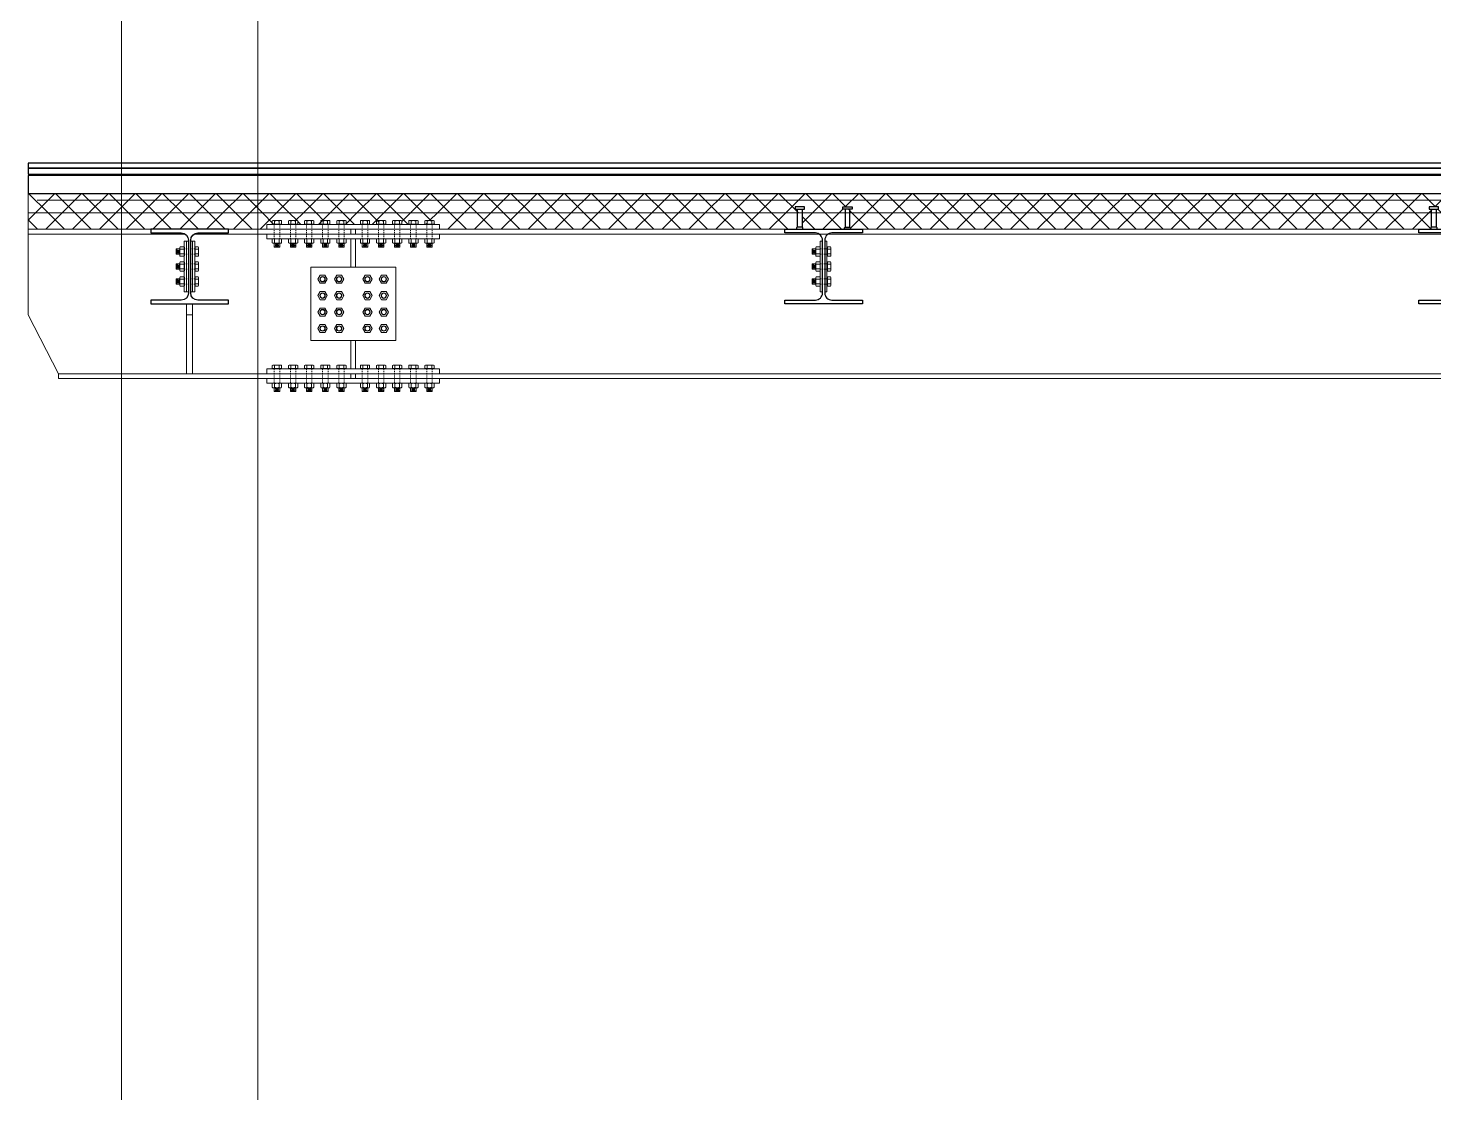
# Model space of a CAD drawing. Header units: millimetres. Extents: x -6949 to 305728, y -55091 to 76684.
# Drawn here: x 190584 to 195295, y 67649 to 71217 of the extents above; entities that cross this region are included whole.
import ezdxf

# ---------------------------------------------------------------- set-up
doc = ezdxf.new("R2010")
doc.units = ezdxf.units.MM
doc.linetypes.add('Tratto', pattern=[6.35, 3.175, -3.175])
for name, color, linetype, lineweight in [('armatura', 1, 'Continuous', 15), ('bulloni', 5, 'Continuous', 18), ('piastra', 30, 'Continuous', 18), ('S-BEAM', 5, 'Continuous', 18), ('S-COLS', 7, 'Continuous', 18), ('SEZIONI acciaio - Steel sections', 220, 'Continuous', 25), ('solaio2', 7, 'Continuous', 9)]:
    doc.layers.add(name, color=color, linetype=linetype, lineweight=lineweight)
doc.layers.add('PIOLO', color=4, linetype='Continuous')
pattern_1 = [(45, (142270.63, 102454.58), (-44.90128, 44.90128), []), (135, (142270.63, 102454.58), (-44.90128, -44.90128), [])]

# ---------------------------------------------------------------- blocks, each defined once
blk = doc.blocks.new('*U462')
at = {"layer": 'bulloni'}
blk.add_lwpolyline([(-15.6, 0), (-7.8, -13.5), (7.8, -13.5), (15.6, 0), (7.8, 13.5), (-7.8, 13.5)], close=True, dxfattribs=at)
for radius in [9, 7.88]:
    blk.add_circle((0, 0), radius, dxfattribs=at)
blk = doc.blocks.new('*U463')
at = {"color": 0, "linetype": 'ByBlock', "lineweight": -2, "transparency": 16777216}
for p in [(0, 0), (55, 0), (0, -55), (55, -55), (0, -110), (55, -110), (0, -165), (55, -165)]:
    blk.add_blockref('*U462', p, dxfattribs=at)
blk = doc.blocks.new('*U464')
at = {"layer": 'bulloni'}
blk.add_lwpolyline([(-15.6, 0), (-7.8, -13.5), (7.8, -13.5), (15.6, 0), (7.8, 13.5), (-7.8, 13.5)], close=True, dxfattribs=at)
for radius in [9, 7.88]:
    blk.add_circle((0, 0), radius, dxfattribs=at)
blk = doc.blocks.new('*U465')
at = {"color": 0, "linetype": 'ByBlock', "lineweight": -2, "transparency": 16777216}
for p in [(0, 0), (55, 0), (0, -55), (55, -55), (0, -110), (55, -110), (0, -165), (55, -165)]:
    blk.add_blockref('*U464', p, dxfattribs=at)
blk = doc.blocks.new('*U466')
at = {"layer": 'bulloni'}
for p, q in [((-13.7, 44.3), (-15.6, 43.1)), ((-15.6, 43.1), (-15.6, 32.8)), ((15.6, 32.8), (-15.6, 32.8)), ((13.7, 44.3), (-13.7, 44.3)), ((-12.5, 32.8), (-12.5, 32.3)), ((12.5, 32.3), (-12.5, 32.3)), ((-7.8, 32.8), (-7.8, 43.1)), ((7.8, 43.1), (7.8, 32.8)), ((12.5, 32.8), (12.5, 32.3)), ((13.7, 44.3), (15.6, 43.1)), ((15.6, 43.1), (15.6, 32.8)), ((-13.7, -16.7), (-15.6, -17.9)), ((-15.6, -17.9), (-15.6, -30.4)), ((-13.7, -31.7), (-15.6, -30.4)), ((13.7, -16.7), (-13.7, -16.7)), ((13.7, -31.7), (-13.7, -31.7)), ((-9, -43.3), (-9, -31.7)), ((-8, -44.3), (-9, -43.3)), ((9, -43.3), (-9, -43.3)), ((8, -44.3), (-8, -44.3)), ((-7.8, -30.4), (-7.8, -17.9)), ((-6.5, -34.4), (6.5, -33.7)), ((-6.5, -39.4), (6.5, -38.7)), ((-5, -36.8), (5, -36.3)), ((-5, -41.8), (5, -41.3)), ((7.8, -17.9), (7.8, -30.4)), ((9, -43.3), (8, -44.3)), ((9, -43.3), (9, -31.7)), ((13.7, -16.7), (15.6, -17.9)), ((13.7, -31.7), (15.6, -30.4)), ((15.6, -17.9), (15.6, -30.4))]:
    blk.add_line(p, q, dxfattribs=at)
at = {"layer": 'bulloni', "linetype": 'Tratto'}
for points in [[(-9, -16.7), (-9, 31.3)], [(9, -16.7), (9, 31.3)]]:
    blk.add_lwpolyline(points, dxfattribs=at)
at = {"layer": 'bulloni'}
for centre, radius, start, end in [((-11.7, 37.6), 6.67, 54.2621, 125.7379), ((-10, 31.3), 1, 0, 90), ((0, 19.5), 24.8, 71.6858, 108.3142), ((11.7, 37.6), 6.67, 54.2621, 125.7379), ((10, 31.3), 1, 90, 180), ((-11.7, -23.4), 6.67, 54.2621, 125.7379), ((-11.7, -25), 6.67, 234.2621, 305.7379), ((0, -41.5), 24.8, 71.6858, 108.3142), ((0, -6.9), 24.8, 251.6858, 288.3142), ((11.7, -23.4), 6.67, 54.2621, 125.7379), ((11.7, -25), 6.67, 234.2621, 305.7379)]:
    blk.add_arc(centre, radius, start, end, dxfattribs=at)
blk = doc.blocks.new('*U467')
at = {"color": 0, "linetype": 'ByBlock', "lineweight": -2, "transparency": 16777216}
for p in [(0, 0), (54, 0), (108, 0), (162, 0), (216, 0)]:
    blk.add_blockref('*U466', p, dxfattribs=at)
blk = doc.blocks.new('*U468')
at = {"layer": 'bulloni'}
for p, q in [((-13.7, 44.3), (-15.6, 43.1)), ((-15.6, 43.1), (-15.6, 32.8)), ((15.6, 32.8), (-15.6, 32.8)), ((13.7, 44.3), (-13.7, 44.3)), ((-12.5, 32.8), (-12.5, 32.3)), ((12.5, 32.3), (-12.5, 32.3)), ((-7.8, 32.8), (-7.8, 43.1)), ((7.8, 43.1), (7.8, 32.8)), ((12.5, 32.8), (12.5, 32.3)), ((13.7, 44.3), (15.6, 43.1)), ((15.6, 43.1), (15.6, 32.8)), ((-13.7, -16.7), (-15.6, -17.9)), ((-15.6, -17.9), (-15.6, -30.4)), ((-13.7, -31.7), (-15.6, -30.4)), ((13.7, -16.7), (-13.7, -16.7)), ((13.7, -31.7), (-13.7, -31.7)), ((-9, -43.3), (-9, -31.7)), ((-8, -44.3), (-9, -43.3)), ((9, -43.3), (-9, -43.3)), ((8, -44.3), (-8, -44.3)), ((-7.8, -30.4), (-7.8, -17.9)), ((-6.5, -34.4), (6.5, -33.7)), ((-6.5, -39.4), (6.5, -38.7)), ((-5, -36.8), (5, -36.3)), ((-5, -41.8), (5, -41.3)), ((7.8, -17.9), (7.8, -30.4)), ((9, -43.3), (8, -44.3)), ((9, -43.3), (9, -31.7)), ((13.7, -16.7), (15.6, -17.9)), ((13.7, -31.7), (15.6, -30.4)), ((15.6, -17.9), (15.6, -30.4))]:
    blk.add_line(p, q, dxfattribs=at)
at = {"layer": 'bulloni', "linetype": 'Tratto'}
for points in [[(-9, -16.7), (-9, 31.3)], [(9, -16.7), (9, 31.3)]]:
    blk.add_lwpolyline(points, dxfattribs=at)
at = {"layer": 'bulloni'}
for centre, radius, start, end in [((-11.7, 37.6), 6.67, 54.2621, 125.7379), ((-10, 31.3), 1, 0, 90), ((0, 19.5), 24.8, 71.6858, 108.3142), ((11.7, 37.6), 6.67, 54.2621, 125.7379), ((10, 31.3), 1, 90, 180), ((-11.7, -23.4), 6.67, 54.2621, 125.7379), ((-11.7, -25), 6.67, 234.2621, 305.7379), ((0, -41.5), 24.8, 71.6858, 108.3142), ((0, -6.9), 24.8, 251.6858, 288.3142), ((11.7, -23.4), 6.67, 54.2621, 125.7379), ((11.7, -25), 6.67, 234.2621, 305.7379)]:
    blk.add_arc(centre, radius, start, end, dxfattribs=at)
blk = doc.blocks.new('*U455')
at = {"color": 0, "linetype": 'ByBlock', "lineweight": -2, "transparency": 16777216}
for p in [(0, 0), (54, 0), (108, 0), (162, 0), (216, 0)]:
    blk.add_blockref('*U468', p, dxfattribs=at)
blk = doc.blocks.new('*U457')
at = {"layer": 'bulloni'}
for p, q in [((-13.7, 44.3), (-15.6, 43.1)), ((-15.6, 43.1), (-15.6, 32.8)), ((15.6, 32.8), (-15.6, 32.8)), ((13.7, 44.3), (-13.7, 44.3)), ((-12.5, 32.8), (-12.5, 32.3)), ((12.5, 32.3), (-12.5, 32.3)), ((-7.8, 32.8), (-7.8, 43.1)), ((7.8, 43.1), (7.8, 32.8)), ((12.5, 32.8), (12.5, 32.3)), ((13.7, 44.3), (15.6, 43.1)), ((15.6, 43.1), (15.6, 32.8)), ((-13.7, -16.7), (-15.6, -17.9)), ((-15.6, -17.9), (-15.6, -30.4)), ((-13.7, -31.7), (-15.6, -30.4)), ((13.7, -16.7), (-13.7, -16.7)), ((13.7, -31.7), (-13.7, -31.7)), ((-9, -43.3), (-9, -31.7)), ((-8, -44.3), (-9, -43.3)), ((9, -43.3), (-9, -43.3)), ((8, -44.3), (-8, -44.3)), ((-7.8, -30.4), (-7.8, -17.9)), ((-6.5, -34.4), (6.5, -33.7)), ((-6.5, -39.4), (6.5, -38.7)), ((-5, -36.8), (5, -36.3)), ((-5, -41.8), (5, -41.3)), ((7.8, -17.9), (7.8, -30.4)), ((9, -43.3), (8, -44.3)), ((9, -43.3), (9, -31.7)), ((13.7, -16.7), (15.6, -17.9)), ((13.7, -31.7), (15.6, -30.4)), ((15.6, -17.9), (15.6, -30.4))]:
    blk.add_line(p, q, dxfattribs=at)
at = {"layer": 'bulloni', "linetype": 'Tratto'}
for points in [[(-9, -16.7), (-9, 31.3)], [(9, -16.7), (9, 31.3)]]:
    blk.add_lwpolyline(points, dxfattribs=at)
at = {"layer": 'bulloni'}
for centre, radius, start, end in [((-11.7, 37.6), 6.67, 54.2621, 125.7379), ((-10, 31.3), 1, 0, 90), ((0, 19.5), 24.8, 71.6858, 108.3142), ((11.7, 37.6), 6.67, 54.2621, 125.7379), ((10, 31.3), 1, 90, 180), ((-11.7, -23.4), 6.67, 54.2621, 125.7379), ((-11.7, -25), 6.67, 234.2621, 305.7379), ((0, -41.5), 24.8, 71.6858, 108.3142), ((0, -6.9), 24.8, 251.6858, 288.3142), ((11.7, -23.4), 6.67, 54.2621, 125.7379), ((11.7, -25), 6.67, 234.2621, 305.7379)]:
    blk.add_arc(centre, radius, start, end, dxfattribs=at)
blk = doc.blocks.new('*U458')
at = {"color": 0, "linetype": 'ByBlock', "lineweight": -2, "transparency": 16777216}
for p in [(0, 0), (54, 0), (108, 0), (162, 0), (216, 0)]:
    blk.add_blockref('*U457', p, dxfattribs=at)
blk = doc.blocks.new('*U461')
at = {"layer": 'bulloni'}
for p, q in [((-13.7, 44.3), (-15.6, 43.1)), ((-15.6, 43.1), (-15.6, 32.8)), ((15.6, 32.8), (-15.6, 32.8)), ((13.7, 44.3), (-13.7, 44.3)), ((-12.5, 32.8), (-12.5, 32.3)), ((12.5, 32.3), (-12.5, 32.3)), ((-7.8, 32.8), (-7.8, 43.1)), ((7.8, 43.1), (7.8, 32.8)), ((12.5, 32.8), (12.5, 32.3)), ((13.7, 44.3), (15.6, 43.1)), ((15.6, 43.1), (15.6, 32.8)), ((-13.7, -16.7), (-15.6, -17.9)), ((-15.6, -17.9), (-15.6, -30.4)), ((-13.7, -31.7), (-15.6, -30.4)), ((13.7, -16.7), (-13.7, -16.7)), ((13.7, -31.7), (-13.7, -31.7)), ((-9, -43.3), (-9, -31.7)), ((-8, -44.3), (-9, -43.3)), ((9, -43.3), (-9, -43.3)), ((8, -44.3), (-8, -44.3)), ((-7.8, -30.4), (-7.8, -17.9)), ((-6.5, -34.4), (6.5, -33.7)), ((-6.5, -39.4), (6.5, -38.7)), ((-5, -36.8), (5, -36.3)), ((-5, -41.8), (5, -41.3)), ((7.8, -17.9), (7.8, -30.4)), ((9, -43.3), (8, -44.3)), ((9, -43.3), (9, -31.7)), ((13.7, -16.7), (15.6, -17.9)), ((13.7, -31.7), (15.6, -30.4)), ((15.6, -17.9), (15.6, -30.4))]:
    blk.add_line(p, q, dxfattribs=at)
at = {"layer": 'bulloni', "linetype": 'Tratto'}
for points in [[(-9, -16.7), (-9, 31.3)], [(9, -16.7), (9, 31.3)]]:
    blk.add_lwpolyline(points, dxfattribs=at)
at = {"layer": 'bulloni'}
for centre, radius, start, end in [((-11.7, 37.6), 6.67, 54.2621, 125.7379), ((-10, 31.3), 1, 0, 90), ((0, 19.5), 24.8, 71.6858, 108.3142), ((11.7, 37.6), 6.67, 54.2621, 125.7379), ((10, 31.3), 1, 90, 180), ((-11.7, -23.4), 6.67, 54.2621, 125.7379), ((-11.7, -25), 6.67, 234.2621, 305.7379), ((0, -41.5), 24.8, 71.6858, 108.3142), ((0, -6.9), 24.8, 251.6858, 288.3142), ((11.7, -23.4), 6.67, 54.2621, 125.7379), ((11.7, -25), 6.67, 234.2621, 305.7379)]:
    blk.add_arc(centre, radius, start, end, dxfattribs=at)
blk = doc.blocks.new('*U456')
at = {"color": 0, "linetype": 'ByBlock', "lineweight": -2, "transparency": 16777216}
for p in [(0, 0), (54, 0), (108, 0), (162, 0), (216, 0)]:
    blk.add_blockref('*U461', p, dxfattribs=at)
blk = doc.blocks.new('dbcjd')
at = {"layer": 'bulloni'}
for p, q in [((12712.1, -46901.9), (12713.1, -46900.9)), ((12712.1, -46917.9), (12712.1, -46901.9)), ((12713.1, -46918.9), (12712.1, -46917.9)), ((12713.1, -46900.9), (12724.8, -46900.9)), ((12713.1, -46918.9), (12713.1, -46900.9)), ((12713.1, -46918.9), (12724.8, -46918.9)), ((12714.6, -46904.9), (12715.2, -46914.9)), ((12717, -46903.4), (12717.8, -46916.4)), ((12719.6, -46904.9), (12720.2, -46914.9)), ((12722, -46903.4), (12722.8, -46916.4)), ((12724.8, -46896.2), (12726, -46894.3)), ((12724.8, -46923.6), (12724.8, -46896.2)), ((12738.5, -46894.3), (12726, -46894.3)), ((12726, -46902.1), (12738.5, -46902.1)), ((12738.5, -46917.7), (12726, -46917.7)), ((12739.8, -46896.2), (12738.5, -46894.3)), ((12739.8, -46923.6), (12739.8, -46896.2)), ((12775.8, -46922.4), (12775.8, -46897.4)), ((12776.3, -46897.4), (12775.8, -46897.4)), ((12776.3, -46925.5), (12776.3, -46894.3)), ((12786.5, -46894.3), (12776.3, -46894.3)), ((12776.3, -46902.1), (12786.5, -46902.1)), ((12786.5, -46917.7), (12776.3, -46917.7)), ((12787.8, -46896.2), (12786.5, -46894.3)), ((12787.8, -46923.6), (12787.8, -46896.2)), ((12712.1, -46951.9), (12713.1, -46950.9)), ((12712.1, -46967.9), (12712.1, -46951.9)), ((12713.1, -46968.9), (12712.1, -46967.9)), ((12713.1, -46950.9), (12724.8, -46950.9)), ((12713.1, -46968.9), (12713.1, -46950.9)), ((12714.6, -46954.9), (12715.2, -46964.9)), ((12717, -46953.4), (12717.8, -46966.4)), ((12719.6, -46954.9), (12720.2, -46964.9)), ((12722, -46953.4), (12722.8, -46966.4)), ((12724.8, -46923.6), (12726, -46925.5)), ((12724.8, -46946.2), (12726, -46944.3)), ((12724.8, -46973.6), (12724.8, -46946.2)), ((12738.5, -46925.5), (12726, -46925.5)), ((12738.5, -46944.3), (12726, -46944.3)), ((12726, -46952.1), (12738.5, -46952.1)), ((12738.5, -46967.7), (12726, -46967.7)), ((12739.8, -46923.6), (12738.5, -46925.5)), ((12739.8, -46946.2), (12738.5, -46944.3)), ((12739.8, -46973.6), (12739.8, -46946.2)), ((12776.3, -46922.4), (12775.8, -46922.4)), ((12775.8, -46972.4), (12775.8, -46947.4)), ((12776.3, -46947.4), (12775.8, -46947.4)), ((12786.5, -46925.5), (12776.3, -46925.5)), ((12776.3, -46975.5), (12776.3, -46944.3)), ((12786.5, -46944.3), (12776.3, -46944.3)), ((12776.3, -46952.1), (12786.5, -46952.1)), ((12786.5, -46967.7), (12776.3, -46967.7)), ((12787.8, -46923.6), (12786.5, -46925.5)), ((12787.8, -46946.2), (12786.5, -46944.3)), ((12787.8, -46973.6), (12787.8, -46946.2)), ((12712.1, -47001.9), (12713.1, -47000.9)), ((12712.1, -47017.9), (12712.1, -47001.9)), ((12713.1, -46968.9), (12724.8, -46968.9)), ((12713.1, -47000.9), (12724.8, -47000.9)), ((12713.1, -47018.9), (12713.1, -47000.9)), ((12714.6, -47004.9), (12715.2, -47014.9)), ((12717, -47003.4), (12717.8, -47016.4)), ((12719.6, -47004.9), (12720.2, -47014.9)), ((12722, -47003.4), (12722.8, -47016.4)), ((12724.8, -46973.6), (12726, -46975.5)), ((12724.8, -46996.2), (12726, -46994.3)), ((12724.8, -47023.6), (12724.8, -46996.2)), ((12738.5, -46975.5), (12726, -46975.5)), ((12738.5, -46994.3), (12726, -46994.3)), ((12726, -47002.1), (12738.5, -47002.1)), ((12739.8, -46973.6), (12738.5, -46975.5)), ((12739.8, -46996.2), (12738.5, -46994.3)), ((12739.8, -47023.6), (12739.8, -46996.2)), ((12776.3, -46972.4), (12775.8, -46972.4)), ((12775.8, -47022.4), (12775.8, -46997.4)), ((12776.3, -46997.4), (12775.8, -46997.4)), ((12786.5, -46975.5), (12776.3, -46975.5)), ((12776.3, -47025.5), (12776.3, -46994.3)), ((12786.5, -46994.3), (12776.3, -46994.3)), ((12776.3, -47002.1), (12786.5, -47002.1)), ((12787.8, -46973.6), (12786.5, -46975.5)), ((12787.8, -46996.2), (12786.5, -46994.3)), ((12787.8, -47023.6), (12787.8, -46996.2)), ((12713.1, -47018.9), (12712.1, -47017.9)), ((12713.1, -47018.9), (12724.8, -47018.9)), ((12724.8, -47023.6), (12726, -47025.5)), ((12738.5, -47017.7), (12726, -47017.7)), ((12738.5, -47025.5), (12726, -47025.5)), ((12739.8, -47023.6), (12738.5, -47025.5)), ((12776.3, -47022.4), (12775.8, -47022.4)), ((12786.5, -47017.7), (12776.3, -47017.7)), ((12786.5, -47025.5), (12776.3, -47025.5)), ((12787.8, -47023.6), (12786.5, -47025.5))]:
    blk.add_line(p, q, dxfattribs=at)
at = {"layer": 'bulloni', "linetype": 'Tratto'}
for points in [[(12739.8, -46900.9), (12774.8, -46900.9)], [(12739.8, -46918.9), (12774.8, -46918.9)], [(12739.8, -46950.9), (12774.8, -46950.9)], [(12739.8, -46968.9), (12774.8, -46968.9)], [(12739.8, -47000.9), (12774.8, -47000.9)], [(12739.8, -47018.9), (12774.8, -47018.9)]]:
    blk.add_lwpolyline(points, dxfattribs=at)
at = {"layer": 'bulloni'}
for centre, radius, start, end in [((12731.4, -46898.2), 6.67, 144.2621, 215.7379), ((12749.6, -46909.9), 24.8, 161.6858, 198.3142), ((12731.4, -46921.6), 6.67, 144.2621, 215.7379), ((12733.1, -46898.2), 6.67, 324.2621, 35.7379), ((12715, -46909.9), 24.8, 341.6858, 18.3142), ((12733.1, -46921.6), 6.67, 324.2621, 35.7379), ((12774.8, -46899.9), 1, 270, 0), ((12774.8, -46919.9), 1, 0, 90), ((12781.1, -46898.2), 6.67, 324.2621, 35.7379), ((12763, -46909.9), 24.8, 341.6858, 18.3142), ((12781.1, -46921.6), 6.67, 324.2621, 35.7379), ((12731.4, -46948.2), 6.67, 144.2621, 215.7379), ((12749.6, -46959.9), 24.8, 161.6858, 198.3142), ((12731.4, -46971.6), 6.67, 144.2621, 215.7379), ((12733.1, -46948.2), 6.67, 324.2621, 35.7379), ((12715, -46959.9), 24.8, 341.6858, 18.3142), ((12733.1, -46971.6), 6.67, 324.2621, 35.7379), ((12774.8, -46949.9), 1, 270, 0), ((12781.1, -46948.2), 6.67, 324.2621, 35.7379), ((12763, -46959.9), 24.8, 341.6858, 18.3142), ((12781.1, -46971.6), 6.67, 324.2621, 35.7379), ((12731.4, -46998.2), 6.67, 144.2621, 215.7379), ((12749.6, -47009.9), 24.8, 161.6858, 198.3142), ((12733.1, -46998.2), 6.67, 324.2621, 35.7379), ((12715, -47009.9), 24.8, 341.6858, 18.3142), ((12774.8, -46969.9), 1, 0, 90), ((12774.8, -46999.9), 1, 270, 0), ((12781.1, -46998.2), 6.67, 324.2621, 35.7379), ((12763, -47009.9), 24.8, 341.6858, 18.3142), ((12731.4, -47021.6), 6.67, 144.2621, 215.7379), ((12733.1, -47021.6), 6.67, 324.2621, 35.7379), ((12774.8, -47019.9), 1, 0, 90), ((12781.1, -47021.6), 6.67, 324.2621, 35.7379)]:
    blk.add_arc(centre, radius, start, end, dxfattribs=at)
blk = doc.blocks.new('DD')
at = {"layer": 'PIOLO'}
blk.add_lwpolyline([(49540.9, -39710.5), (49511.2, -39710.5, 0.414214), (49510.2, -39711.5), (49510.2, -39718.5), (49541.9, -39718.5), (49541.9, -39711.5, 0.414214)], format="xyb", close=True, dxfattribs=at)
for points in [[(49518.1, -39718.5), (49534, -39718.5), (49534, -39778.5), (49518.1, -39778.5)], [(49515.5, -39785.5), (49536.5, -39785.5), (49536.5, -39780.5), (49534.5, -39778.5), (49517.5, -39778.5), (49515.5, -39780.5)]]:
    blk.add_lwpolyline(points, close=True, dxfattribs=at)
blk = doc.blocks.new('vfdcv')
at = {"layer": 'bulloni'}
for p, q in [((50940.3, -31978.2), (50941.3, -31977.2)), ((50940.3, -31994.2), (50940.3, -31978.2)), ((50941.3, -31977.2), (50952.9, -31977.2)), ((50941.3, -31995.2), (50941.3, -31977.2)), ((50942.8, -31981.2), (50943.3, -31991.2)), ((50945.2, -31979.7), (50945.9, -31992.7)), ((50947.8, -31981.2), (50948.3, -31991.2)), ((50950.2, -31979.7), (50950.9, -31992.7)), ((50952.9, -31972.5), (50954.2, -31970.6)), ((50952.9, -31999.9), (50952.9, -31972.5)), ((50966.7, -31970.6), (50954.2, -31970.6)), ((50954.2, -31978.4), (50966.7, -31978.4)), ((50967.9, -31972.5), (50966.7, -31970.6)), ((50967.9, -31999.9), (50967.9, -31972.5)), ((50991.4, -31998.7), (50991.4, -31973.7)), ((50991.9, -31973.7), (50991.4, -31973.7)), ((50991.9, -32001.7), (50991.9, -31970.6)), ((51002.2, -31970.6), (50991.9, -31970.6)), ((50991.9, -31978.4), (51002.2, -31978.4)), ((51003.4, -31972.5), (51002.2, -31970.6)), ((51003.4, -31999.9), (51003.4, -31972.5)), ((50941.3, -31995.2), (50940.3, -31994.2)), ((50940.3, -32028.2), (50941.3, -32027.2)), ((50940.3, -32044.2), (50940.3, -32028.2)), ((50941.3, -31995.2), (50952.9, -31995.2)), ((50941.3, -32027.2), (50952.9, -32027.2)), ((50941.3, -32045.2), (50941.3, -32027.2)), ((50942.8, -32031.2), (50943.3, -32041.2)), ((50945.2, -32029.7), (50945.9, -32042.7)), ((50947.8, -32031.2), (50948.3, -32041.2)), ((50950.2, -32029.7), (50950.9, -32042.7)), ((50952.9, -31999.9), (50954.2, -32001.7)), ((50952.9, -32022.5), (50954.2, -32020.6)), ((50952.9, -32049.9), (50952.9, -32022.5)), ((50966.7, -31994), (50954.2, -31994)), ((50966.7, -32001.7), (50954.2, -32001.7)), ((50966.7, -32020.6), (50954.2, -32020.6)), ((50954.2, -32028.4), (50966.7, -32028.4)), ((50967.9, -31999.9), (50966.7, -32001.7)), ((50967.9, -32022.5), (50966.7, -32020.6)), ((50967.9, -32049.9), (50967.9, -32022.5)), ((50991.9, -31998.7), (50991.4, -31998.7)), ((50991.4, -32048.7), (50991.4, -32023.7)), ((50991.9, -32023.7), (50991.4, -32023.7)), ((51002.2, -31994), (50991.9, -31994)), ((51002.2, -32001.7), (50991.9, -32001.7)), ((50991.9, -32051.7), (50991.9, -32020.6)), ((51002.2, -32020.6), (50991.9, -32020.6)), ((50991.9, -32028.4), (51002.2, -32028.4)), ((51003.4, -31999.9), (51002.2, -32001.7)), ((51003.4, -32022.5), (51002.2, -32020.6)), ((51003.4, -32049.9), (51003.4, -32022.5)), ((50941.3, -32045.2), (50940.3, -32044.2)), ((50940.3, -32078.2), (50941.3, -32077.2)), ((50940.3, -32094.2), (50940.3, -32078.2)), ((50941.3, -32045.2), (50952.9, -32045.2)), ((50941.3, -32077.2), (50952.9, -32077.2)), ((50941.3, -32095.2), (50941.3, -32077.2)), ((50942.8, -32081.2), (50943.3, -32091.2)), ((50945.2, -32079.7), (50945.9, -32092.7)), ((50947.8, -32081.2), (50948.3, -32091.2)), ((50950.2, -32079.7), (50950.9, -32092.7)), ((50952.9, -32049.9), (50954.2, -32051.7)), ((50952.9, -32072.5), (50954.2, -32070.6)), ((50952.9, -32099.9), (50952.9, -32072.5)), ((50966.7, -32044), (50954.2, -32044)), ((50966.7, -32051.7), (50954.2, -32051.7)), ((50966.7, -32070.6), (50954.2, -32070.6)), ((50954.2, -32078.4), (50966.7, -32078.4)), ((50967.9, -32049.9), (50966.7, -32051.7)), ((50967.9, -32072.5), (50966.7, -32070.6)), ((50967.9, -32099.9), (50967.9, -32072.5)), ((50991.9, -32048.7), (50991.4, -32048.7)), ((50991.4, -32098.7), (50991.4, -32073.7)), ((50991.9, -32073.7), (50991.4, -32073.7)), ((51002.2, -32044), (50991.9, -32044)), ((51002.2, -32051.7), (50991.9, -32051.7)), ((50991.9, -32101.7), (50991.9, -32070.6)), ((51002.2, -32070.6), (50991.9, -32070.6)), ((50991.9, -32078.4), (51002.2, -32078.4)), ((51003.4, -32049.9), (51002.2, -32051.7)), ((51003.4, -32072.5), (51002.2, -32070.6)), ((51003.4, -32099.9), (51003.4, -32072.5)), ((50941.3, -32095.2), (50940.3, -32094.2)), ((50941.3, -32095.2), (50952.9, -32095.2)), ((50952.9, -32099.9), (50954.2, -32101.7)), ((50966.7, -32094), (50954.2, -32094)), ((50966.7, -32101.7), (50954.2, -32101.7)), ((50967.9, -32099.9), (50966.7, -32101.7)), ((50991.9, -32098.7), (50991.4, -32098.7)), ((51002.2, -32094), (50991.9, -32094)), ((51002.2, -32101.7), (50991.9, -32101.7)), ((51003.4, -32099.9), (51002.2, -32101.7))]:
    blk.add_line(p, q, dxfattribs=at)
at = {"layer": 'bulloni', "linetype": 'Tratto'}
for points in [[(50967.9, -31977.2), (50990.4, -31977.2)], [(50967.9, -31995.2), (50990.4, -31995.2)], [(50967.9, -32027.2), (50990.4, -32027.2)], [(50967.9, -32045.2), (50990.4, -32045.2)], [(50967.9, -32077.2), (50990.4, -32077.2)], [(50967.9, -32095.2), (50990.4, -32095.2)]]:
    blk.add_lwpolyline(points, dxfattribs=at)
at = {"layer": 'bulloni'}
for centre, radius, start, end in [((50959.6, -31974.5), 6.67, 144.2621, 215.7379), ((50977.7, -31986.2), 24.8, 161.6858, 198.3142), ((50961.3, -31974.5), 6.67, 324.2621, 35.7379), ((50943.1, -31986.2), 24.8, 341.6858, 18.3142), ((50990.4, -31976.2), 1, 270, 0), ((50996.8, -31974.5), 6.67, 324.2621, 35.7379), ((50978.6, -31986.2), 24.8, 341.6858, 18.3142), ((50959.6, -31997.8), 6.67, 144.2621, 215.7379), ((50959.6, -32024.5), 6.67, 144.2621, 215.7379), ((50977.7, -32036.2), 24.8, 161.6858, 198.3142), ((50961.3, -31997.8), 6.67, 324.2621, 35.7379), ((50961.3, -32024.5), 6.67, 324.2621, 35.7379), ((50943.1, -32036.2), 24.8, 341.6858, 18.3142), ((50990.4, -31996.2), 1, 0, 90), ((50990.4, -32026.2), 1, 270, 0), ((50996.8, -31997.8), 6.67, 324.2621, 35.7379), ((50996.8, -32024.5), 6.67, 324.2621, 35.7379), ((50978.6, -32036.2), 24.8, 341.6858, 18.3142), ((50959.6, -32047.8), 6.67, 144.2621, 215.7379), ((50959.6, -32074.5), 6.67, 144.2621, 215.7379), ((50977.7, -32086.2), 24.8, 161.6858, 198.3142), ((50961.3, -32047.8), 6.67, 324.2621, 35.7379), ((50961.3, -32074.5), 6.67, 324.2621, 35.7379), ((50943.1, -32086.2), 24.8, 341.6858, 18.3142), ((50990.4, -32046.2), 1, 0, 90), ((50990.4, -32076.2), 1, 270, 0), ((50996.8, -32047.8), 6.67, 324.2621, 35.7379), ((50996.8, -32074.5), 6.67, 324.2621, 35.7379), ((50978.6, -32086.2), 24.8, 341.6858, 18.3142), ((50959.6, -32097.8), 6.67, 144.2621, 215.7379), ((50961.3, -32097.8), 6.67, 324.2621, 35.7379), ((50990.4, -32096.2), 1, 0, 90), ((50996.8, -32097.8), 6.67, 324.2621, 35.7379)]:
    blk.add_arc(centre, radius, start, end, dxfattribs=at)
blk = doc.blocks.new('*U537')
at = {"layer": 'piastra'}
for points in [[(-11.2, 47.5), (-3.8, 47.5), (-3.8, -122.5), (-11.2, -122.5)], [(11.2, 47.5), (3.8, 47.5), (3.8, -122.5), (11.2, -122.5)]]:
    blk.add_lwpolyline(points, close=True, dxfattribs=at)
at = {"layer": 'SEZIONI acciaio - Steel sections'}
blk.add_lwpolyline([(-130, 87.5), (130, 87.5), (130, 75), (27.8, 75, 0.414214), (3.8, 51), (3.8, -126, 0.414214), (27.8, -150), (130, -150), (130, -162.5), (-130, -162.5), (-130, -150), (-27.8, -150, 0.414214), (-3.8, -126), (-3.8, 51, 0.414214), (-27.8, 75), (-130, 75)], format="xyb", close=True, dxfattribs=at)
at = {"layer": 'S-BEAM'}
for name, p in [('DD', (-49606, 39873)), ('vfdcv', (-50979.2, 31998.7))]:
    blk.add_blockref(name, p, dxfattribs=at)
at = {"layer": 'S-BEAM', "xscale": -1}
blk.add_blockref('DD', (49606, 39873), dxfattribs=at)
blk = doc.blocks.new('*U538')
at = {"layer": 'S-BEAM', "color": 0, "linetype": 'ByBlock', "lineweight": -2, "transparency": 16777216}
for p in [(0, 0), (2125, 0), (4250, 0)]:
    blk.add_blockref('*U537', p, dxfattribs=at)

msp = doc.modelspace()

# ---------------------------------------------------------------- hatches: boundary and pattern name
at = {"layer": 'S-BEAM', "true_color": 0xc7c8ca}
h = msp.add_hatch(dxfattribs=at)
h.set_pattern_fill('ANSI37', color=9, scale=20)
h.set_pattern_definition(pattern_1)
h.paths.add_polyline_path([(198813.0194, 70571.166, -0.161196195), (198828.6079, 70571.166, -0.302260819), (198835.9946, 70571.4371), (198836.4021, 70571.166), (198836.4021, 70559.4224), (198859.2252, 70559.4224), (198859.2252, 70560.9224), (198867.0194, 70560.9224), (198867.0194, 70571.166, -0.161196195), (198882.6079, 70571.166, -0.302260819), (198889.9946, 70571.4371), (198890.4021, 70571.166), (198890.4021, 70559.4224), (198913.2252, 70559.4224), (198913.2252, 70560.9224), (198921.0194, 70560.9224), (198921.0194, 70571.166, -0.161196195), (198936.6079, 70571.166, -0.302260819), (198943.9946, 70571.4371), (198944.4021, 70571.166), (198944.4021, 70559.4224), (198967.2252, 70559.4224), (198967.2252, 70560.9224), (198975.0194, 70560.9224), (198975.0194, 70571.166, -0.161196195), (198990.6079, 70571.166, -0.302260819), (198997.9946, 70571.4371), (198998.4021, 70571.166), (198998.4021, 70559.4224), (199021.2252, 70559.4224), (199021.2252, 70560.9224), (199029.0194, 70560.9224), (199029.0194, 70571.166, -0.161196195), (199044.6079, 70571.166, -0.302260819), (199051.9946, 70571.4371), (199052.4021, 70571.166), (199052.4021, 70559.4224), (199100.2105, 70559.4224), (199100.2105, 70560.9224), (199108.0047, 70560.9224), (199108.0047, 70571.166, -0.161196195), (199123.5932, 70571.166, -0.302260819), (199130.9799, 70571.4371), (199131.3874, 70571.166), (199131.3874, 70559.4224), (199154.2105, 70559.4224), (199154.2105, 70560.9224), (199162.0047, 70560.9224), (199162.0047, 70571.166, -0.161196195), (199177.5932, 70571.166, -0.302260819), (199184.9799, 70571.4371), (199185.3874, 70571.166), (199185.3874, 70559.4224), (199208.2105, 70559.4224), (199208.2105, 70560.9224), (199216.0047, 70560.9224), (199216.0047, 70571.166, -0.161196195), (199231.5932, 70571.166, -0.302260819), (199238.9799, 70571.4371), (199239.3874, 70571.166), (199239.3874, 70559.4224), (199262.2105, 70559.4224), (199262.2105, 70560.9224), (199270.0047, 70560.9224), (199270.0047, 70571.166, -0.161196195), (199285.5932, 70571.166, -0.302260819), (199292.9799, 70571.4371), (199293.3874, 70571.166), (199293.3874, 70559.4224), (199316.2105, 70559.4224), (199316.2105, 70560.9224), (199324.0047, 70560.9224), (199324.0047, 70571.166, -0.161196195), (199339.5932, 70571.166, -0.302260819), (199346.9799, 70571.4371), (199347.3874, 70571.166), (199347.3874, 70559.4224), (199365.7989, 70559.4224), (199365.7989, 70543.4224), (199396.308, 70543.4224), (199396.308, 70598.4224), (197587.7327, 70598.4224), (197587.7327, 70550.9974), (197590.3077, 70548.4224), (197590.3077, 70543.4224), (198786.8137, 70543.4224), (198786.8137, 70559.4224), (198805.2252, 70559.4224), (198805.2252, 70560.9224), (198813.0194, 70560.9224)])
h.paths.add_polyline_path([(198805.2252, 70571.166, -0.157212126), (198809.1223, 70572.4224), (198807.1137, 70572.4224)], flags=16)
h.paths.add_polyline_path([(198859.2252, 70571.166, -0.157212126), (198863.1223, 70572.4224), (198861.1137, 70572.4224)], flags=16)
h.paths.add_polyline_path([(198913.2252, 70571.166, -0.157212126), (198917.1223, 70572.4224), (198915.1137, 70572.4224)], flags=16)
h.paths.add_polyline_path([(198967.2252, 70571.166, -0.157212126), (198971.1223, 70572.4224), (198969.1137, 70572.4224)], flags=16)
h.paths.add_polyline_path([(199021.2252, 70571.166, -0.157212126), (199025.1223, 70572.4224), (199023.1137, 70572.4224)], flags=16)
h.paths.add_polyline_path([(199100.2105, 70571.166, -0.157212126), (199104.1076, 70572.4224), (199102.0989, 70572.4224)], flags=16)
h.paths.add_polyline_path([(199154.2105, 70571.166, -0.157212126), (199158.1076, 70572.4224), (199156.0989, 70572.4224)], flags=16)
h.paths.add_polyline_path([(199208.2105, 70571.166, -0.157212126), (199212.1076, 70572.4224), (199210.0989, 70572.4224)], flags=16)
h.paths.add_polyline_path([(199262.2105, 70571.166, -0.157212126), (199266.1076, 70572.4224), (199264.0989, 70572.4224)], flags=16)
h.paths.add_polyline_path([(199316.2105, 70571.166, -0.157212126), (199320.1076, 70572.4224), (199318.0989, 70572.4224)], flags=16)
h.paths.add_polyline_path([(199396.308, 70663.4224), (190583.7987, 70663.4224), (190583.7987, 70598.4224), (197411.8827, 70598.4224), (197411.8827, 70610.4224), (197403.9577, 70610.4224), (197403.9577, 70618.4224), (197435.6577, 70618.4224), (197435.6577, 70610.4224), (197427.7327, 70610.4224), (197427.7327, 70598.4224), (197571.8827, 70598.4224), (197571.8827, 70610.4224), (197563.9577, 70610.4224), (197563.9577, 70618.4224), (197595.6577, 70618.4224), (197595.6577, 70610.4224), (197587.7327, 70610.4224), (197587.7327, 70598.4224), (199396.308, 70598.4224)])
h.paths.add_polyline_path([(195470.6577, 70610.4224), (195438.9577, 70610.4224), (195438.9577, 70618.4224), (195470.6577, 70618.4224)], flags=16)
h.paths.add_polyline_path([(195310.6577, 70610.4224), (195278.9577, 70610.4224), (195278.9577, 70618.4224), (195310.6577, 70618.4224)], flags=16)
h.paths.add_polyline_path([(193345.6577, 70610.4224), (193313.9577, 70610.4224), (193313.9577, 70618.4224), (193345.6577, 70618.4224)], flags=16)
h.paths.add_polyline_path([(193185.6577, 70610.4224), (193153.9577, 70610.4224), (193153.9577, 70618.4224), (193185.6577, 70618.4224)], flags=16)
h.paths.add_polyline_path([(197571.8827, 70598.4224), (197427.7327, 70598.4224), (197427.7327, 70550.4224), (197428.3077, 70550.4224), (197430.3077, 70548.4224), (197430.3077, 70543.4224), (197569.3077, 70543.4224), (197569.3077, 70548.4224), (197571.8827, 70550.9974)])
h = msp.add_hatch(dxfattribs=at)
h.set_pattern_fill('ANSI37', color=9, scale=20)
h.set_pattern_definition(pattern_1)
h.paths.add_polyline_path([(190896.3077, 70598.4224), (190583.7987, 70598.4224), (190583.7987, 70543.4224), (190896.3077, 70543.4224)])
h.paths.add_polyline_path([(191353.3077, 70598.4224), (190896.3077, 70598.4224), (190896.3077, 70543.4224), (191353.3077, 70543.4224)])
h = msp.add_hatch(dxfattribs=at)
h.set_pattern_fill('ANSI37', color=9, scale=20)
h.set_pattern_definition(pattern_1)
h.paths.add_polyline_path([(193161.8827, 70598.4224), (191353.3077, 70598.4224), (191353.3077, 70543.4224), (191383.8167, 70543.4224), (191383.8167, 70559.4224), (191402.2283, 70559.4224), (191402.2283, 70560.9224), (191410.0225, 70560.9224), (191410.0225, 70571.166, -0.161196195), (191425.6109, 70571.166, -0.302260819), (191432.9977, 70571.4371), (191433.4052, 70571.166), (191433.4052, 70559.4224), (191456.2283, 70559.4224), (191456.2283, 70560.9224), (191464.0225, 70560.9224), (191464.0225, 70571.166, -0.161196195), (191479.6109, 70571.166, -0.302260819), (191486.9977, 70571.4371), (191487.4052, 70571.166), (191487.4052, 70559.4224), (191510.2283, 70559.4224), (191510.2283, 70560.9224), (191518.0225, 70560.9224), (191518.0225, 70571.166, -0.161196195), (191533.6109, 70571.166, -0.302260819), (191540.9977, 70571.4371), (191541.4052, 70571.166), (191541.4052, 70559.4224), (191564.2283, 70559.4224), (191564.2283, 70560.9224), (191572.0225, 70560.9224), (191572.0225, 70571.166, -0.161196195), (191587.6109, 70571.166, -0.302260819), (191594.9977, 70571.4371), (191595.4052, 70571.166), (191595.4052, 70559.4224), (191618.2283, 70559.4224), (191618.2283, 70560.9224), (191626.0225, 70560.9224), (191626.0225, 70571.166, -0.161196195), (191641.6109, 70571.166, -0.302260819), (191648.9977, 70571.4371), (191649.4052, 70571.166), (191649.4052, 70559.4224), (191697.2135, 70559.4224), (191697.2135, 70560.9224), (191705.0078, 70560.9224), (191705.0078, 70571.166, -0.161196195), (191720.5962, 70571.166, -0.302260819), (191727.983, 70571.4371), (191728.3905, 70571.166), (191728.3905, 70559.4224), (191751.2135, 70559.4224), (191751.2135, 70560.9224), (191759.0078, 70560.9224), (191759.0078, 70571.166, -0.161196195), (191774.5962, 70571.166, -0.302260819), (191781.983, 70571.4371), (191782.3905, 70571.166), (191782.3905, 70559.4224), (191805.2135, 70559.4224), (191805.2135, 70560.9224), (191813.0078, 70560.9224), (191813.0078, 70571.166, -0.161196195), (191828.5962, 70571.166, -0.302260819), (191835.983, 70571.4371), (191836.3905, 70571.166), (191836.3905, 70559.4224), (191859.2135, 70559.4224), (191859.2135, 70560.9224), (191867.0078, 70560.9224), (191867.0078, 70571.166, -0.161196195), (191882.5962, 70571.166, -0.302260819), (191889.983, 70571.4371), (191890.3905, 70571.166), (191890.3905, 70559.4224), (191913.2135, 70559.4224), (191913.2135, 70560.9224), (191921.0078, 70560.9224), (191921.0078, 70571.166, -0.161196195), (191936.5962, 70571.166, -0.302260819), (191943.983, 70571.4371), (191944.3905, 70571.166), (191944.3905, 70559.4224), (191962.802, 70559.4224), (191962.802, 70543.4224), (193159.3077, 70543.4224), (193159.3077, 70548.4224), (193161.8827, 70550.9974)])
h.paths.add_polyline_path([(193321.8827, 70598.4224), (193177.7327, 70598.4224), (193177.7327, 70550.9974), (193180.3077, 70548.4224), (193180.3077, 70543.4224), (193319.3077, 70543.4224), (193319.3077, 70548.4224), (193321.8827, 70550.9974)])
h = msp.add_hatch(dxfattribs=at)
h.set_pattern_fill('ANSI37', color=9, scale=20)
h.set_pattern_definition(pattern_1)
h.paths.add_polyline_path([(195286.8827, 70598.4224), (193337.7327, 70598.4224), (193337.7327, 70550.9974), (193340.3077, 70548.4224), (193340.3077, 70543.4224), (195286.8827, 70543.4224)])

# ---------------------------------------------------------------- linework, layer by layer
for points in [[(200165.817, 70764.7794), (190583.7987, 70764.7794), (190583.7987, 70748.4224), (200165.817, 70748.4224)], [(200165.817, 70748.4224), (190583.7987, 70748.4224), (190583.7987, 70728.4224), (200165.817, 70728.4224)]]:
    msp.add_lwpolyline(points, close=True)
msp.add_lwpolyline([(200165.817, 70663.4224), (200165.817, 70723.4224), (190583.7987, 70723.4224), (190583.7987, 70663.4224), (200165.817, 70663.4224)])
at = {"layer": 'armatura'}
msp.add_lwpolyline([(200135.817, 70640.4224), (190613.7987, 70640.4224)], dxfattribs=at)
at = {"layer": 'piastra'}
for p in [(190583.7987, 70543.4224), (190685.4192, 70059.4224)]:
    msp.add_line(p, (190583.7987, 70256.1073), dxfattribs=at)
for points in [[(191109.5377, 70527.4224), (190583.7987, 70527.4224), (190583.7987, 70543.4224), (191665.8167, 70543.4224), (191665.8167, 70527.4224), (191140.0777, 70527.4224)], [(191665.8167, 70415.9224), (191665.8167, 70511.4224)], [(191114.8077, 70293.4224), (191114.8077, 70059.4224)], [(191134.8077, 70293.4224), (191134.8077, 70059.4224)], [(191114.8077, 70256.1073), (191134.8077, 70256.1073)], [(191665.8167, 70075.4224), (191665.8167, 70170.9224)], [(191098.7079, 70059.4224), (190685.4192, 70059.4224), (190685.4192, 70043.4224), (191665.8167, 70043.4224), (191665.8167, 70059.4224), (191098.7079, 70059.4224)]]:
    msp.add_lwpolyline(points, dxfattribs=at)
for points in [[(191383.8167, 70543.4224), (191962.802, 70543.4224), (191962.802, 70559.4224), (191383.8167, 70559.4224)], [(191383.8167, 70511.4224), (191962.802, 70511.4224), (191962.802, 70527.4224), (191383.8167, 70527.4224)], [(191107.3077, 70503.4224), (191114.8077, 70503.4224), (191114.8077, 70333.4224), (191107.3077, 70333.4224)], [(191114.8077, 70503.4224), (191121.0577, 70503.4224), (191121.0577, 70333.4224), (191114.8077, 70333.4224)], [(191128.5577, 70503.4224), (191134.8077, 70503.4224), (191134.8077, 70333.4224), (191128.5577, 70333.4224)], [(191142.3077, 70503.4224), (191134.8077, 70503.4224), (191134.8077, 70333.4224), (191142.3077, 70333.4224)], [(191530.802, 70415.9224), (191815.8167, 70415.9224), (191815.8167, 70170.9224), (191530.802, 70170.9224)], [(191383.8167, 70075.4224), (191962.802, 70075.4224), (191962.802, 70059.4224), (191383.8167, 70059.4224)], [(191383.8167, 70043.4224), (191962.802, 70043.4224), (191962.802, 70027.4224), (191383.8167, 70027.4224)]]:
    msp.add_lwpolyline(points, close=True, dxfattribs=at)
at = {"layer": 'S-BEAM'}
for points in [[(199068.7989, 70543.4224), (191680.8167, 70543.4224), (191680.8167, 70527.4224), (199068.7989, 70527.4224)], [(199068.7989, 70059.4224), (191680.8167, 70059.4224), (191680.8167, 70043.4224), (199068.7989, 70043.4224)]]:
    msp.add_lwpolyline(points, close=True, dxfattribs=at)
for points in [[(199068.7989, 70415.9224), (199068.7989, 70543.4224), (191680.8167, 70543.4224), (191680.8167, 70543.4224)], [(191680.8167, 70527.4224), (191680.8167, 70543.4224)], [(191680.8167, 70415.9224), (191680.8167, 70511.4224)], [(191680.8167, 70075.4224), (191680.8167, 70170.9224)], [(191680.8167, 70043.4224), (191680.8167, 70043.4224), (199068.7989, 70043.4224), (199068.7989, 70059.4224)], [(191680.8167, 70043.4224), (191680.8167, 70059.4224)]]:
    msp.add_lwpolyline(points, dxfattribs=at)
at = {"layer": 'S-COLS'}
msp.add_lwpolyline([(190896.3077, 74543.4225), (191353.3077, 74543.4225), (191353.3077, 62543.4221), (190896.3077, 62543.4221)], close=True, dxfattribs=at)
at = {"layer": 'SEZIONI acciaio - Steel sections'}
msp.add_lwpolyline([(191254.8077, 70543.4224), (190994.8077, 70543.4224), (190994.8077, 70530.9224), (191097.0577, 70530.9224, -0.414213562), (191121.0577, 70506.9224), (191121.0577, 70329.9224, -0.414213562), (191097.0577, 70305.9224), (190994.8077, 70305.9224), (190994.8077, 70293.4224), (191254.8077, 70293.4224), (191254.8077, 70305.9224), (191152.5577, 70305.9224, -0.414213562), (191128.5577, 70329.9224), (191128.5577, 70506.9224, -0.414213562), (191152.5577, 70530.9224), (191254.8077, 70530.9224)], format="xyb", close=True, dxfattribs=at)
at = {"layer": 'solaio2'}
for points in [[(190583.7987, 70543.4224), (190583.7987, 70663.4224)], [(200165.817, 70543.4224), (200165.817, 70663.4224), (190583.7987, 70663.4224)], [(190583.7987, 70598.4224), (200165.817, 70598.4224)]]:
    msp.add_lwpolyline(points, dxfattribs=at)

# ---------------------------------------------------------------- block references
for name, p in [('*U467', (191417.8167, 70528.1081)), ('*U463', (191570.802, 70375.9224)), ('*U458', (191417.8167, 70044.1081))]:
    msp.add_blockref(name, p)
at = {"xscale": -1}
for name, p in [('*U455', (191928.802, 70528.1081)), ('*U465', (191775.8167, 70375.9224)), ('*U456', (191928.802, 70044.1081))]:
    msp.add_blockref(name, p, dxfattribs=at)
at = {"layer": 'piastra'}
msp.add_blockref('dbcjd', (178367.5333, 117378.291), dxfattribs=at)
at = {"layer": 'S-BEAM'}
msp.add_blockref('*U538', (193249.8077, 70455.9224), dxfattribs=at)

doc.saveas('drawing.dxf')
